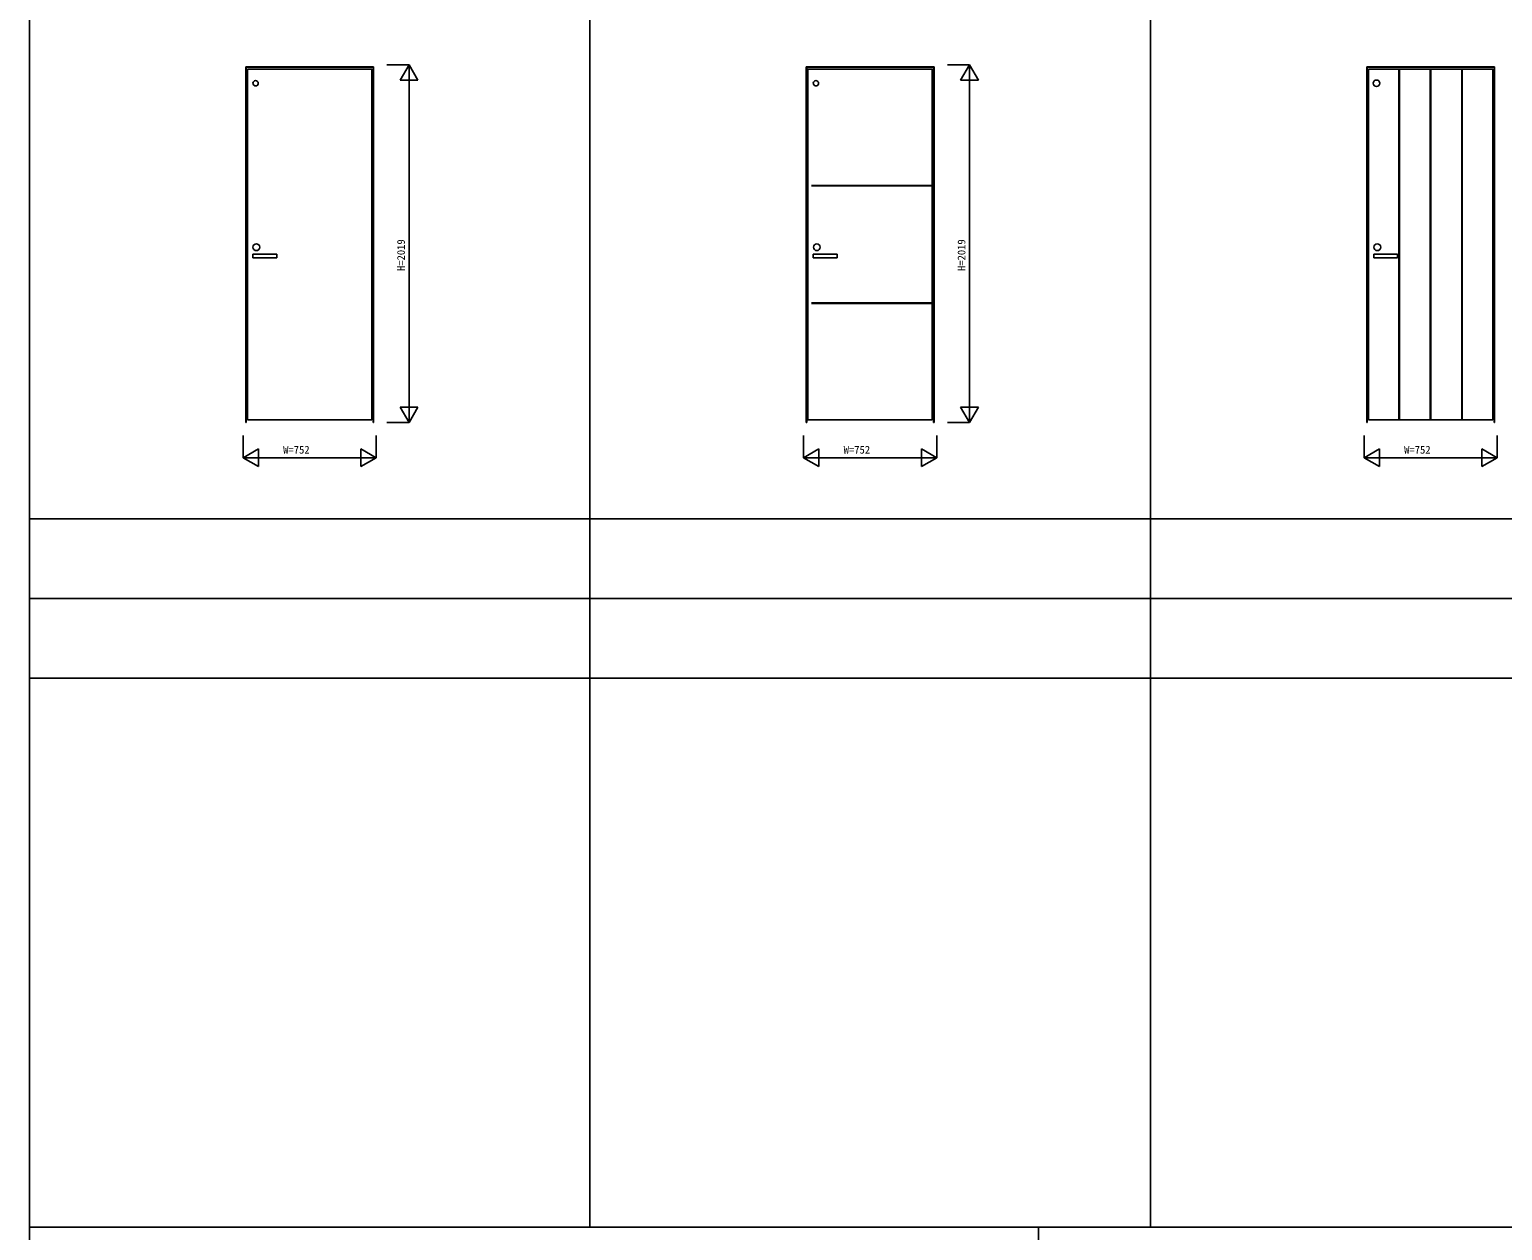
# Model space of a CAD drawing. Units: millimetres, scale not verified. Extents: x -14341 to 14340, y -9999 to 10001.
# Drawn here: x -14341 to -6018, y -6518 to 266 of the extents above; entities that cross this region are included whole.
import ezdxf
from ezdxf.enums import TextEntityAlignment as Align

# ---------------------------------------------------------------- set-up
doc = ezdxf.new("R2010")
doc.units = ezdxf.units.MM
doc.header["$LTSCALE"] = 50
for name, color, linetype in [('0-1_YKK_A1', 4, 'Continuous'), ('0-4_YKK_F1', 7, 'Continuous'), ('0-5_YKK_N1', 2, 'Continuous')]:
    doc.layers.add(name, color=color, linetype=linetype)
doc.styles.add('ＭＳ ゴシック', font='')
doc.styles.get('ＭＳ ゴシック').set_extended_font_data('MS Gothic')

msp = doc.modelspace()

# ---------------------------------------------------------------- linework, layer by layer
at = {"layer": '0-1_YKK_A1'}
for p, q in [((-13118.35, 55.05), (-13118.35, -1953.45)), ((-13118.35, 55.05), (-12396.35, 55.05)), ((-13115.85, 55.05), (-13115.85, -1953.45)), ((-13115.85, 52.55), (-12398.85, 52.55)), ((-13108.85, 40.55), (-13108.85, -1939.45)), ((-13108.85, 40.55), (-12406.85, 40.55)), ((-12406.85, 40.55), (-12406.85, -1939.45)), ((-12398.85, 55.05), (-12398.85, -1953.45)), ((-12396.35, 55.05), (-12396.35, -1953.45)), ((-9951.85, 55.05), (-9951.85, -1953.45)), ((-9951.85, 55.05), (-9229.85, 55.05)), ((-9949.35, 55.05), (-9949.35, -1953.45)), ((-9949.35, 52.55), (-9232.35, 52.55)), ((-9942.35, 40.55), (-9942.35, -1939.45)), ((-9942.35, 40.55), (-9240.35, 40.55)), ((-9240.35, 40.55), (-9240.35, -1939.45)), ((-9232.35, 55.05), (-9232.35, -1953.45)), ((-9229.85, 55.05), (-9229.85, -1953.45)), ((-6785.35, 55.05), (-6785.35, -1953.45)), ((-6785.35, 55.05), (-6063.35, 55.05)), ((-6782.85, 55.05), (-6782.85, -1953.45)), ((-6782.85, 52.55), (-6065.85, 52.55)), ((-6775.85, 40.55), (-6775.85, -1939.45)), ((-6775.85, 40.55), (-6073.85, 40.55)), ((-6603.85, 40.55), (-6603.85, -1939.45)), ((-6600.85, 40.55), (-6600.85, -1939.45)), ((-6426.35, -1939.45), (-6426.35, 40.55)), ((-6423.35, -1939.45), (-6423.35, 40.55)), ((-6248.85, -1939.45), (-6248.85, 40.55)), ((-6245.85, -1939.45), (-6245.85, 40.55)), ((-6073.85, 40.55), (-6073.85, -1939.45)), ((-6065.85, 55.05), (-6065.85, -1953.45)), ((-6063.35, 55.05), (-6063.35, -1953.45)), ((-9923.35, -615.45), (-9240.35, -615.45)), ((-9923.35, -618.45), (-9240.35, -618.45)), ((-13078.85, -1003.45), (-12943.85, -1003.45)), ((-13078.85, -1023.45), (-13078.85, -1003.45)), ((-13078.85, -1023.45), (-12943.85, -1023.45)), ((-12943.85, -1023.45), (-12943.85, -1003.45)), ((-9912.35, -1003.45), (-9777.35, -1003.45)), ((-9912.35, -1023.45), (-9912.35, -1003.45)), ((-9912.35, -1023.45), (-9777.35, -1023.45)), ((-9777.35, -1023.45), (-9777.35, -1003.45)), ((-6745.85, -1003.45), (-6610.85, -1003.45)), ((-6745.85, -1023.45), (-6745.85, -1003.45)), ((-6745.85, -1023.45), (-6610.85, -1023.45)), ((-6610.85, -1023.45), (-6610.85, -1003.45)), ((-9923.35, -1278.45), (-9240.35, -1278.45)), ((-9923.35, -1281.45), (-9240.35, -1281.45)), ((-13118.35, -1953.45), (-13115.85, -1953.45)), ((-13108.85, -1939.45), (-12406.85, -1939.45)), ((-12398.85, -1953.45), (-12396.35, -1953.45)), ((-9951.85, -1953.45), (-9949.35, -1953.45)), ((-9942.35, -1939.45), (-9240.35, -1939.45)), ((-9232.35, -1953.45), (-9229.85, -1953.45)), ((-6785.35, -1953.45), (-6782.85, -1953.45)), ((-6775.85, -1939.45), (-6073.85, -1939.45)), ((-6065.85, -1953.45), (-6063.35, -1953.45))]:
    msp.add_line(p, q, dxfattribs=at)
for centre, radius in [((-13062.85, -38.45), 15), ((-9897.35, -38.45), 15), ((-6730.85, -38.45), 18.5), ((-13058.85, -964.45), 19), ((-9892.35, -964.45), 19), ((-6725.85, -964.45), 19)]:
    msp.add_circle(centre, radius, dxfattribs=at)
at = {"layer": '0-4_YKK_F1'}
for p, q in [((-14340.6, -9999.2), (-14340.6, 10000.8)), ((-11174.1, -6499.2), (-11174.1, 9500.8)), ((-8007.6, -6499.2), (-8007.6, 9500.8)), ((-14340.6, -2499.2), (14159.4, -2499.2)), ((-14340.6, -2949.2), (14159.4, -2949.2)), ((-14340.6, -3399.2), (14159.4, -3399.2)), ((-14340.6, -6499.2), (14159.4, -6499.2)), ((-8640.6, -9999.2), (-8640.6, -6499.2))]:
    msp.add_line(p, q, dxfattribs=at)
at = {"layer": '0-5_YKK_N1'}
for p, q in [((-12321.35, 65.55), (-12196.35, 65.55)), ((-12196.35, 65.55), (-12246.35, -21.05)), ((-12196.35, 65.55), (-12196.35, -1953.45)), ((-12196.35, 65.55), (-12146.35, -21.05)), ((-9154.85, 65.55), (-9029.85, 65.55)), ((-9029.85, 65.55), (-9079.85, -21.05)), ((-9029.85, 65.55), (-9029.85, -1953.45)), ((-9029.85, 65.55), (-8979.85, -21.05)), ((-12246.35, -21.05), (-12146.35, -21.05)), ((-9079.85, -21.05), (-8979.85, -21.05)), ((-12196.35, -1953.45), (-12246.35, -1866.85)), ((-12146.35, -1866.85), (-12246.35, -1866.85)), ((-12196.35, -1953.45), (-12146.35, -1866.85)), ((-9029.85, -1953.45), (-9079.85, -1866.85)), ((-8979.85, -1866.85), (-9079.85, -1866.85)), ((-9029.85, -1953.45), (-8979.85, -1866.85)), ((-12321.35, -1953.45), (-12196.35, -1953.45)), ((-9154.85, -1953.45), (-9029.85, -1953.45)), ((-13133.35, -2028.45), (-13133.35, -2153.45)), ((-12381.35, -2028.45), (-12381.35, -2153.45)), ((-9966.85, -2028.45), (-9966.85, -2153.45)), ((-9214.85, -2028.45), (-9214.85, -2153.45)), ((-6800.35, -2028.45), (-6800.35, -2153.45)), ((-6048.35, -2028.45), (-6048.35, -2153.45)), ((-13133.35, -2153.45), (-13046.75, -2103.45)), ((-12381.35, -2153.45), (-13133.35, -2153.45)), ((-13133.35, -2153.45), (-13046.75, -2203.45)), ((-13046.75, -2203.45), (-13046.75, -2103.45)), ((-12381.35, -2153.45), (-12467.95, -2103.45)), ((-12467.95, -2103.45), (-12467.95, -2203.45)), ((-12381.35, -2153.45), (-12467.95, -2203.45)), ((-9966.85, -2153.45), (-9880.25, -2103.45)), ((-9214.85, -2153.45), (-9966.85, -2153.45)), ((-9966.85, -2153.45), (-9880.25, -2203.45)), ((-9880.25, -2203.45), (-9880.25, -2103.45)), ((-9214.85, -2153.45), (-9301.45, -2103.45)), ((-9301.45, -2103.45), (-9301.45, -2203.45)), ((-9214.85, -2153.45), (-9301.45, -2203.45)), ((-6800.35, -2153.45), (-6713.75, -2103.45)), ((-6048.35, -2153.45), (-6800.35, -2153.45)), ((-6800.35, -2153.45), (-6713.75, -2203.45)), ((-6713.75, -2203.45), (-6713.75, -2103.45)), ((-6048.35, -2153.45), (-6134.95, -2103.45)), ((-6134.95, -2103.45), (-6134.95, -2203.45)), ((-6048.35, -2153.45), (-6134.95, -2203.45))]:
    msp.add_line(p, q, dxfattribs=at)

# ---------------------------------------------------------------- texts
at = {"layer": '0-5_YKK_N1', "style": 'ＭＳ ゴシック'}
for p in [(-12206.35, -1098.95), (-9039.85, -1098.95)]:
    msp.add_text('H=2019', height=43.99, rotation=90, dxfattribs=at).set_placement(p, align=Align.BOTTOM_LEFT)
for p in [(-12907.35, -2143.45), (-9740.85, -2143.45), (-6574.35, -2143.45)]:
    msp.add_text('W=752', height=43.99, dxfattribs=at).set_placement(p, align=Align.BOTTOM_LEFT)

doc.saveas('drawing.dxf')
